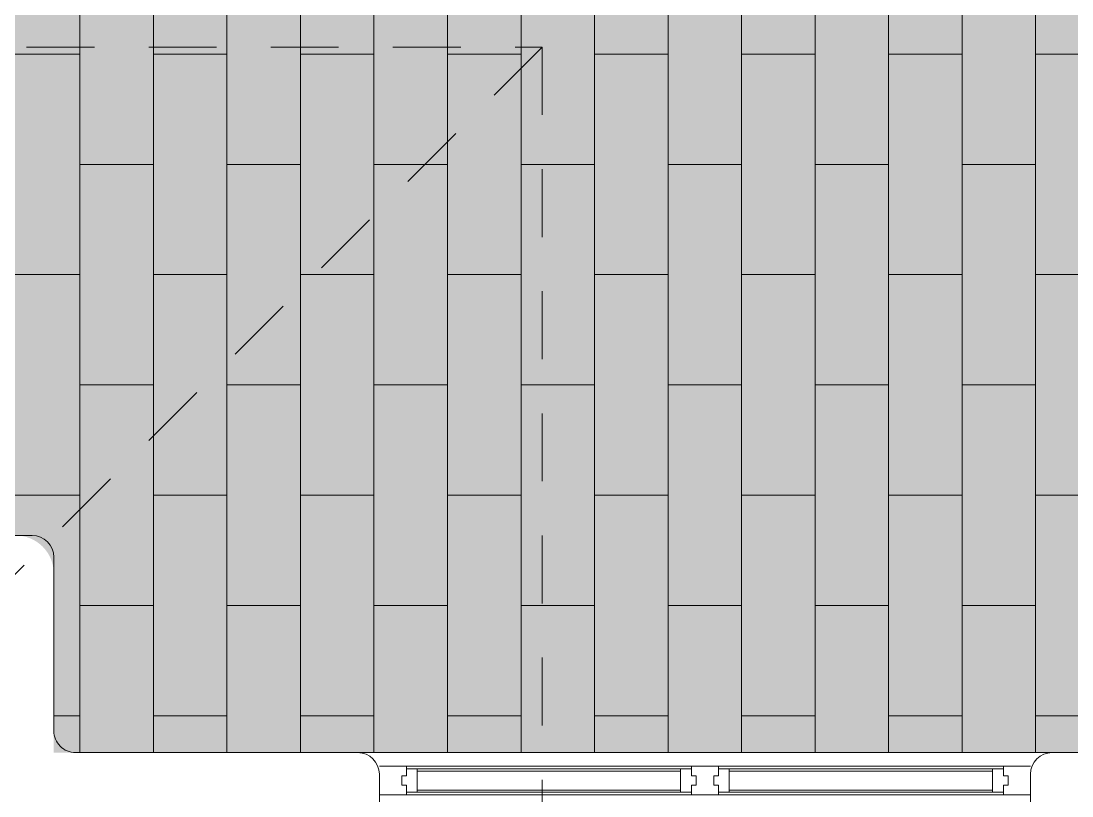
# Model space of a CAD drawing. Header units: metres. Extents: x 113 to 2416, y -346 to 476.
# Drawn here: x 127.307 to 129.244, y -158.688 to -157.26 of the extents above; entities that cross this region are included whole.
import ezdxf

# ---------------------------------------------------------------- set-up
doc = ezdxf.new("R2010")
doc.units = ezdxf.units.M
doc.linetypes.add('0', pattern=[0])
doc.linetypes.add('HIDDEN2', pattern=[0.1875, 0.125, -0.0625])
doc.layers.get('0').update_dxf_attribs({"color": 250, "linetype": '0', "lineweight": 20})
for name, color, linetype, lineweight in [('A-DOOR', 35, 'Continuous', 5), ('A-WALL', 250, 'Continuous', 20), ('baños', 140, 'Continuous', 0), ('SE-3', 253, 'Continuous', 5)]:
    doc.layers.add(name, color=color, linetype=linetype, lineweight=lineweight)
doc.layers.add('hatch piso', color=253, linetype='Continuous', lineweight=0, transparency=0.7)
doc.layers.add('Techos 1', color=7, linetype='HIDDEN2', lineweight=9, true_color=0x42391a)

# ---------------------------------------------------------------- blocks, each defined once
blk = doc.blocks.new('PL BASE 1N NASAS 09')
at = {"layer": 'A-DOOR', "color": 7}
blk.add_line((-112.5910712659959, -49.24971880325269), (-113.8710712337412, -49.2497188032527), dxfattribs=at)
at = {"layer": 'A-DOOR', "extrusion": (0, 0, -1)}
for p, q in [((-113.8310720061306, -49.27478895309502), (-112.6310720063145, -49.27478901048335)), ((-113.7897707743738, -49.29258426159304), (-113.7810720129106, -49.29258426152011)), ((-113.7897707743738, -49.29258426159304), (-113.7897707743738, -49.30998178451937)), ((-113.2473732415557, -49.29258426048489), (-113.2560720030189, -49.29258426041196)), ((-113.2473732415557, -49.29258426048489), (-113.2473732415557, -49.30998178341122)), ((-113.2147707708895, -49.29258426048489), (-113.2060720094263, -49.29258426041196)), ((-113.2147707708895, -49.29258426048489), (-113.2147707708895, -49.30998178341122)), ((-112.6723732378726, -49.29258425848207), (-112.6810719993358, -49.29258425840914)), ((-112.6723732378726, -49.29258425848207), (-112.6723732378726, -49.3099817814084)), ((-113.7897707743738, -49.30998178451937), (-113.7810720129106, -49.30998178444644)), ((-113.2473732415557, -49.30998178341122), (-113.2560720030189, -49.30998178333829)), ((-113.2147707708895, -49.30998178341122), (-113.2060720094263, -49.30998178333829)), ((-112.6723732378726, -49.3099817814084), (-112.6810719993358, -49.30998178133547)), ((-112.6310720063145, -49.3277770938459), (-113.8310720061306, -49.32777703645757))]:
    blk.add_line(p, q, dxfattribs=at)
at = {"layer": 'A-DOOR'}
for p, q in [((-113.7610720144402, -49.27978898115889), (-113.7810720131785, -49.2797889815776)), ((-113.7610720144402, -49.27978898115889), (-113.7610720133726, -49.32277706495352)), ((-113.7610720143434, -49.28368659244284), (-113.2760720015861, -49.28368659088736)), ((-113.7610720134694, -49.28368659244284), (-113.7610720134694, -49.31887942538963)), ((-113.2760720014893, -49.27978898005074), (-113.2760720025569, -49.32277706384536)), ((-113.2760720014893, -49.27978898005074), (-113.256072002751, -49.27978898046945)), ((-113.2760720024601, -49.28368659133469), (-113.2760720024601, -49.31887942428148)), ((-113.1860720109559, -49.27978898005074), (-113.2060720096942, -49.27978898046945)), ((-113.1860720109559, -49.27978898005074), (-113.1860720098883, -49.32277706384536)), ((-113.1860720108591, -49.28368659088736), (-112.701071997903, -49.28368658933187)), ((-113.1860720099851, -49.28368659133469), (-113.1860720099851, -49.31887942428148)), ((-112.7010719978062, -49.27978897804793), (-112.7010719988738, -49.32277706184255)), ((-112.7010719978062, -49.27978897804793), (-112.6810719990679, -49.27978897846663)), ((-112.701071998777, -49.28368658933187), (-112.701071998777, -49.31887942227866)), ((-113.7610720133726, -49.32277706495352), (-113.7810720131785, -49.32277706453481)), ((-113.2760720024601, -49.31887942383415), (-113.7610720134694, -49.31887942538963)), ((-113.2760720025569, -49.32277706384536), (-113.256072002751, -49.32277706342666)), ((-113.1860720098883, -49.32277706384536), (-113.2060720096942, -49.32277706342666)), ((-112.7010719987769, -49.31887942227866), (-113.1860720099851, -49.31887942383415)), ((-112.7010719988738, -49.32277706184255), (-112.6810719990679, -49.32277706142384))]:
    blk.add_line(p, q, dxfattribs=at)
at = {"layer": 'A-DOOR', "color": 9, "true_color": 0xc7c8ca}
for p, q in [((-113.7610720144402, -49.27978898115889), (-113.256072002751, -49.27978899997525)), ((-113.2060720096942, -49.27978900104183), (-112.7010719978062, -49.27978901985819)), ((-113.256072002751, -49.32277706339804), (-113.7610720133726, -49.32277706495352)), ((-112.7010719988738, -49.32277706184255), (-113.2060720096942, -49.32277706339804))]:
    blk.add_line(p, q, dxfattribs=at)
at = {"layer": 'A-DOOR', "extrusion": (0, 0, -1)}
for points in [[(113.7810720129106, -49.29258426159304), (113.7810720132832, -49.27478898289734), (113.8310720061306, -49.27478898289734)], [(113.2060720094263, -49.29258426048489), (113.2060720097989, -49.27478898178919), (113.2560720026463, -49.27478898178919)], [(113.2560720030189, -49.29258426048489), (113.2560720026463, -49.27478898178919), (113.2060720097989, -49.27478898178919)], [(112.6810719993358, -49.29258425848207), (112.6810719989632, -49.27478897978637), (112.6310720061158, -49.27478897978637)], [(113.8310720061306, -49.32777706625989), (113.7810720132832, -49.32777706625989), (113.7810720129106, -49.30998178451937)], [(113.2560720026463, -49.32777706515174), (113.2060720097989, -49.32777706515174), (113.2060720094263, -49.30998178341122)], [(113.2060720097989, -49.32777706515174), (113.2560720026463, -49.32777706515174), (113.2560720030189, -49.30998178341122)], [(112.6310720061158, -49.32777706314892), (112.6810719989632, -49.32777706314892), (112.6810719993358, -49.3099817814084)]]:
    blk.add_lwpolyline(points, dxfattribs=at)
at = {"layer": 'A-WALL'}
blk.add_lwpolyline([(-114.4310712337411, -53.44971880325274), (-114.4310712337411, -49.48971880325268, -0.4142135623730802), (-114.3910712337411, -49.44971880325268), (-113.8710712337412, -49.44971880325265, 0.4142135623730794), (-113.8310712337412, -49.40971880325265), (-113.8310712337412, -49.28971880325269, 0.414213562373095), (-113.8710712337412, -49.24971880325269), (-114.3910712337411, -49.24971880325269, -0.4142135623731346), (-114.4310712337411, -49.20971880325269), (-114.4310712337411, -48.88971880325386, 0.4142135623618917), (-114.4710712337396, -48.84971880325386), (-114.6810715550002, -48.84971880324583)], format="xyb", dxfattribs=at)
blk.add_lwpolyline([(-111.8310712337411, -50.10971880325266), (-111.8310712337412, -49.28971880325268, 0.4142135623730513), (-111.8710712337412, -49.24971880325269), (-112.5910712659959, -49.24971880325269, 0.414213562373095), (-112.6310712659959, -49.28971880325269), (-112.6310712659959, -49.40971880325265, 0.414213562373112), (-112.5910712659959, -49.44971880325265), (-112.0710712337412, -49.44971880325262, -0.4142135623730826), (-112.0310712337412, -49.48971880325261), (-112.0310712337411, -50.10971880325268, 0.4142135623729785), (-111.9910712337411, -50.14971880325267), (-111.8710712337411, -50.14971880325267, 0.4142135623731372)], format="xyb", close=True, dxfattribs=at)
at = {"layer": 'Techos 1'}
for p, q in [((-113.5310712337411, -47.94971880325273), (-117.6310712337414, -52.04971880325266)), ((-114.931071233741, -47.94971880325273), (-113.5310712337411, -47.94971880325273)), ((-113.5310712337411, -47.94971880325273), (-113.5310712337411, -56.1497188032528))]:
    blk.add_line(p, q, dxfattribs=at)
blk = doc.blocks.new('PL MUEBLES 1N NASAS 09')
at = {"layer": 'hatch piso'}
h = blk.add_hatch(dxfattribs=at)
h.set_pattern_fill('AR-BRSTD', color=256, scale=0.002, angle=-90.00000000000001)
h.set_pattern_definition([(270, (-8.745879547549919, 232.0100725299206), (0.1354836, -2.178742458197296e-17), []), (0, (-8.745879547549919, 232.0100725299206), (0.1354836, 0.2032), [0.1354836, -0.1354836])])
edge = h.paths.add_edge_path()
edge.add_line((62.33047333544064, 47.14807486002906), (63.23047333544037, 47.14807486002911))
edge.add_line((63.23047333544037, 47.14807486002911), (63.23047333544059, 48.44807486002907))
edge.add_line((63.23047333544059, 48.44807486002907), (56.53309564073618, 48.44807486002884))
edge.add_line((56.53309564073618, 48.44807486002884), (56.53309564073629, 48.27307486002911))
edge.add_line((56.53309564073629, 48.27307486002911), (56.38309564073631, 48.27307486002911))
edge.add_line((56.38309564073631, 48.27307486002911), (56.38309564073633, 48.45357486002917))
edge.add_line((56.38309564073633, 48.45357486002917), (54.58787718628311, 48.45357486002946))
edge.add_line((54.58787718628311, 48.45357486002946), (54.58787718628315, 46.94807486002907))
edge.add_line((54.58787718628315, 46.94807486002907), (55.82569395206997, 46.94807486002912))
edge.add_arc((55.87547333544112, 46.99728881121364), 0.07000000000002685, 180.0000000000116, 224.6727403341577, ccw=False)
edge.add_line((55.80547333544109, 46.99728881121362), (55.80547333544109, 47.10728881121358))
edge.add_arc((55.8754733354411, 47.10728881121359), 0.07000000000000739, 90.00000000001171, 180.0000000000116, ccw=False)
edge.add_line((55.87547333544109, 47.1772888112136), (55.9854733354411, 47.1772888112136))
edge.add_arc((55.98547333544109, 47.10728881121359), 0.07000000000000739, -1.1709744285326451e-11, 89.9999999999884, ccw=False)
edge.add_line((56.05547333544109, 47.10728881121358), (56.05547333544109, 46.99728881121362))
edge.add_arc((55.98547333544108, 46.9972888112136), 0.0700000000000145, -44.67274033409598, 1.750777300912887e-11, ccw=False)
edge.add_line((56.03525271881227, 46.94807486002915), (59.0256939700979, 46.94807486002929))
edge.add_arc((59.07547333674199, 46.99728882813308), 0.07000000000004498, 179.9999999999884, 224.6727598081308, ccw=False)
edge.add_line((59.00547333674194, 46.99728882813309), (59.00547333674194, 47.10728882813305))
edge.add_arc((59.07547333674194, 47.10728882813305), 0.06999999999999318, 90, 180, ccw=False)
edge.add_line((59.07547333674194, 47.17728882813304), (59.18547333674195, 47.17728882813304))
edge.add_arc((59.18547333674195, 47.10728882813305), 0.06999999999999318, 0, 90, ccw=False)
edge.add_line((59.25547333674194, 47.10728882813305), (59.25547333674194, 46.99728882813309))
edge.add_arc((59.18547333674189, 46.99728882813309), 0.07000000000005002, -90, 0, ccw=False)
edge.add_line((59.18547333674189, 46.92728882813304), (59.07547333674199, 46.92728882813304))
edge.add_arc((59.07547333674199, 46.99728882813307), 0.0700000000000287, 229.9947977251994, 270, ccw=False)
edge.add_line((59.03047333544123, 46.94366980275089), (59.03047333544112, 44.97199442516524))
edge.add_arc((59.07547333674192, 44.91837539978317), 0.0699999999999629, 89.9999999999884, 130.0052022748909, ccw=False)
edge.add_line((59.07547333674194, 44.98837539978314), (59.18547333674195, 44.98837539978314))
edge.add_arc((59.18547333674195, 44.91837539978314), 0.06999999999999318, 0, 90, ccw=False)
edge.add_line((59.25547333674194, 44.91837539978314), (59.25547333674194, 44.80837539978319))
edge.add_arc((59.18547333674189, 44.80837539978319), 0.07000000000005002, -90, 0, ccw=False)
edge.add_line((59.18547333674189, 44.73837539978314), (59.07547333674199, 44.73837539978314))
edge.add_arc((59.07547333674198, 44.80837539978323), 0.07000000000009265, 229.9947977250752, 270.0000000000116, ccw=False)
edge.add_line((59.03047333544106, 44.7547563744011), (59.03047333544089, 41.1719944251663))
edge.add_arc((59.07547333674065, 41.11837539978324), 0.07000000000005885, 90.00000000001751, 130.0052022737088, ccw=False)
edge.add_line((59.07547333674063, 41.1883753997833), (59.18547333674053, 41.1883753997833))
edge.add_arc((59.18547333674053, 41.11837539978325), 0.07000000000005002, 0, 90, ccw=False)
edge.add_line((59.25547333674058, 41.11837539978325), (59.25547333674058, 41.00837539978329))
edge.add_arc((59.18547333674059, 41.00837539978329), 0.06999999999999318, -90, 0, ccw=False)
edge.add_line((59.18547333674059, 40.9383753997833), (59.07547333674057, 40.9383753997833))
edge.add_arc((59.07547333674057, 41.00837539978329), 0.06999999999999318, 180, 270, ccw=False)
edge.add_line((59.00547333674058, 41.00837539978329), (59.00547333674058, 41.11837539978325))
edge.add_arc((59.07547333674064, 41.11837539978322), 0.07000000000005713, 149.8480530798668, 179.9999999999767, ccw=False)
edge.add_line((59.01494459063377, 41.15353604390046), (56.03909236191515, 41.15353604390057))
edge.add_arc((55.98547333544103, 41.10853604390083), 0.07000000000006618, 2.9103830456733704e-11, 40.005200884535725, ccw=False)
edge.add_line((56.05547333544109, 41.10853604390087), (56.05547333544109, 40.99853604390091))
edge.add_arc((55.9854733354411, 40.99853604390091), 0.06999999999999318, -90, 0, ccw=False)
edge.add_line((55.9854733354411, 40.92853604390092), (55.87547333544109, 40.92853604390092))
edge.add_arc((55.87547333544109, 40.99853604390091), 0.06999999999999318, 180, 270, ccw=False)
edge.add_line((55.80547333544109, 40.99853604390091), (55.80547333544109, 41.10853604390087))
edge.add_arc((55.87547333544116, 41.10853604390083), 0.07000000000006423, 139.9947991154644, 179.9999999999709, ccw=False)
edge.add_line((55.82185430896703, 41.15353604390057), (50.43629332391805, 41.15353604390077))
edge.add_arc((50.38267429744407, 41.10853604390091), 0.07000000000003498, -3.490185918053612e-11, 40.005200884686076, ccw=False)
edge.add_line((50.4526742974441, 41.10853604390087), (50.4526742974441, 40.99853604390091))
edge.add_arc((50.38267429744411, 40.99853604390091), 0.06999999999999318, -90, 0, ccw=False)
edge.add_line((50.38267429744411, 40.92853604390092), (50.2726742974441, 40.92853604390092))
edge.add_arc((50.2726742974441, 40.99853604390091), 0.06999999999999318, 180, 270, ccw=False)
edge.add_line((50.2026742974441, 40.99853604390091), (50.2026742974441, 41.10853604390087))
edge.add_arc((50.27267429744415, 41.10853604390086), 0.07000000000005002, 139.9947991152424, 179.9999999999942, ccw=False)
edge.add_line((50.21905527097022, 41.1535360439008), (46.43047333544075, 41.15353604390094))
edge.add_line((46.43047333544075, 41.15353604390094), (46.43047333544064, 40.95353604390095))
edge.add_line((46.43047333544064, 40.95353604390095), (44.33047333544016, 40.95353604390101))
edge.add_line((44.33047333544016, 40.95353604390101), (44.33047333544033, 39.35357486002907))
edge.add_line((44.33047333544033, 39.35357486002907), (47.83047333544033, 39.35357486002907))
edge.add_line((47.83047333544033, 39.35357486002907), (47.83047333544062, 38.95357486002915))
edge.add_line((47.83047333544062, 38.95357486002915), (62.33047333543995, 38.95357486002904))
edge.add_line((62.33047333543995, 38.95357486002904), (62.33047333544064, 47.14807486002906))
at = {"layer": 'baños'}
blk.add_blockref('PL BASE 1N NASAS 09', (162.2615445691817, 88.20329366328178), dxfattribs=at)

msp = doc.modelspace()

# ---------------------------------------------------------------- hatches: boundary and pattern name
at = {"layer": 'SE-3', "true_color": 0xffc78f, "transparency": 33554483}
h = msp.add_hatch(color=31, dxfattribs=at)
h.dxf.hatch_style = 1
edge = h.paths.add_edge_path()
edge.add_line((138.7670649740977, -150.4530876958267), (138.7670649740977, -150.5630876958266))
edge.add_arc((138.6970649740977, -150.5630876958267), 0.07000000000005002, -90.00000000002319, 2.319211489520967e-11, ccw=False)
edge.add_line((138.6970649740976, -150.6330876958267), (138.567064972797, -150.6301697347639))
edge.add_line((138.567064972797, -150.6301697347639), (138.5670649727969, -152.5859214323599))
edge.add_line((138.5670649727969, -152.5859214323599), (138.6970649740976, -152.5830034712971))
edge.add_arc((138.6897487256047, -152.6603197197901), 0.07766163643035366, 5.405663785709692, 84.59433621435488, ccw=False)
edge.add_line((138.7670649740977, -152.653003471297), (138.7670649740977, -152.763003471297))
edge.add_arc((138.6901307547507, -152.75606925195), 0.0772460840722058, 275.1502551374534, 354.84974486252366, ccw=False)
edge.add_line((138.6970649740976, -152.8330034712971), (138.5898052284228, -152.8330034712971))
edge.add_arc((138.5821873157356, -152.8023027259562), 0.03163176185726354, 241.4402714144968, 283.93559901357173, ccw=False)
edge.add_line((138.5670649727968, -152.8300855102342), (138.5670649727966, -156.3860083653048))
edge.add_line((138.5670649727966, -156.3860083653048), (138.6970649740963, -156.3830904042423))
edge.add_arc((138.6900994282356, -156.4600559501031), 0.07728010144141455, 5.171302059573293, 84.82869794051447, ccw=False)
edge.add_line((138.7670649740963, -156.4530904042423), (138.7670649740963, -156.5630904042423))
edge.add_arc((138.6970649740963, -156.5630904042423), 0.06999999999999318, 269.9999999999535, 359.9999999999535, ccw=False)
edge.add_line((138.6970649740963, -156.6330904042423), (138.5870649740963, -156.6330904042423))
edge.add_arc((138.5976229570193, -156.5525324213193), 0.08124690527041953, 187.4666657375544, 262.5333342625475, ccw=False)
edge.add_line((138.5170649740963, -156.5630904042424), (138.5170649740963, -156.4530904042423))
edge.add_arc((138.5870649740963, -156.4530904042423), 0.06999999999993634, 140.4428934203772, 180.0000000000233, ccw=False)
edge.add_line((138.5330956585257, -156.4085111155889), (135.5756839992709, -156.4080904042422))
edge.add_arc((135.5220649727939, -156.4530904042429), 0.07000000000288555, 4.653202267945744e-10, 40.00520088368472, ccw=False)
edge.add_line((135.5920649727968, -156.4530904042423), (135.5920649727968, -156.5630904042424))
edge.add_arc((135.5220649727968, -156.5630904042423), 0.06999999999999318, 269.99999999997675, 359.9999999999535, ccw=False)
edge.add_line((135.5220649727968, -156.6330904042423), (135.4120649727969, -156.6330904042423))
edge.add_arc((135.4120649727969, -156.5630904042422), 0.07000000000005002, 180.0000000001163, 269.9999999999535, ccw=False)
edge.add_line((135.3420649727968, -156.5630904042424), (135.3420649727968, -156.4530904042423))
edge.add_arc((135.4120649727972, -156.4530904042424), 0.07000000000033424, 139.9947991150779, 179.9999999999302, ccw=False)
edge.add_line((135.3584459463231, -156.4080904042422), (129.9728849612737, -156.408090404242))
edge.add_arc((129.9192659347976, -156.4530904042427), 0.07000000000219589, 2.559090717113577e-10, 40.005200884097576, ccw=False)
edge.add_line((129.9892659347998, -156.4530904042423), (129.9892659347998, -156.5630904042423))
edge.add_arc((129.9192659347998, -156.5630904042422), 0.07000000000005002, 270.00000000002325, 359.99999999993025, ccw=False)
edge.add_line((129.9192659347998, -156.6330904042423), (129.8092659347999, -156.6330904042423))
edge.add_arc((129.8092659347999, -156.5630904042422), 0.0700000000000216, 180.000000000093, 269.99999999997675, ccw=False)
edge.add_line((129.7392659347998, -156.5630904042424), (129.7392659347998, -156.4530904042423))
edge.add_arc((129.8092659348002, -156.4530904042424), 0.07000000000033424, 139.9947991148306, 179.9999999999302, ccw=False)
edge.add_line((129.7556469083264, -156.4080904042419), (125.9670649727965, -156.4080904042418))
edge.add_line((125.9670649727965, -156.4080904042418), (125.9670649727964, -156.5680904042423))
edge.add_arc((125.9270649727964, -156.5680904042423), 0.03999999999999204, -90.0000000001425, 0, ccw=False)
edge.add_line((125.9270649727963, -156.6080904042423), (125.8970649727964, -156.6080904042423))
edge.add_line((125.8970649727964, -156.6080904042423), (123.9170649727959, -156.6080904042422))
edge.add_arc((123.9170649727959, -156.6580904042422), 0.04999999999998295, 90, 180)
edge.add_line((123.8670649727959, -156.6580904042422), (123.8670649727959, -158.1580515881141))
edge.add_arc((123.9170649727958, -158.1580515881143), 0.04999999999984084, 179.9999999998046, 270.0000000000651)
edge.add_line((123.9170649727958, -158.2080515881141), (127.2970649727964, -158.2080515881141))
edge.add_arc((127.2970649727964, -158.2780515881141), 0.06999999999996476, -4.661160346586257e-11, 90.00000000002319, ccw=False)
edge.add_line((127.3670649727964, -158.2780515881141), (127.3670649727964, -158.6080515881141))
edge.add_line((127.3670649727964, -158.6080515881141), (129.8970649727962, -158.6080515881141))
edge.add_line((129.8970649727962, -158.6080515881141), (141.7970649727958, -158.6080515881142))
edge.add_arc((141.7970649727958, -158.5380515881142), 0.06999999999999318, 270, 360)
edge.add_line((141.8670649727958, -158.5380515881142), (141.8670649727965, -150.4480515881141))
edge.add_arc((141.9154869777542, -150.4515400967901), 0.04854750515631925, 89.62906660924722, 175.8793096474475, ccw=False)
edge.add_line((141.9158012725428, -150.4029936090109), (142.7270649727961, -150.4080515881141))
edge.add_arc((142.7270649727961, -150.3680515881141), 0.03999999999996362, 270, 359.9999999999592)
edge.add_line((142.7670649727961, -150.3680515881142), (142.7670649727963, -149.1480515881136))
edge.add_arc((142.7270649727963, -149.1480515881137), 0.03999999999999204, 8.142219984548223e-11, 89.99999999877866)
edge.add_line((142.7270649727972, -149.1080515881137), (141.6470649728039, -149.1080515881141))
edge.add_line((141.6470649728039, -149.1080515881141), (135.9166311710751, -149.108051588114))
edge.add_line((135.9166311710751, -149.108051588114), (135.9170872780922, -148.5080515881138))
edge.add_line((135.9170872780922, -148.5080515881138), (134.1170650019972, -148.5080515881145))
edge.add_line((134.1170650019972, -148.5080515881145), (134.1170650019973, -150.5680515881141))
edge.add_arc((134.0770650019973, -150.5680515881141), 0.04000000000002046, -90, 8.139977580867708e-11, ccw=False)
edge.add_line((134.0770650019973, -150.6080515881142), (135.3578156492979, -150.6080515881141))
edge.add_arc((135.4114649727969, -150.5630877127461), 0.07000000000011974, 180.0000000000698, 219.966610026027, ccw=False)
edge.add_line((135.3414649727968, -150.5630877127462), (135.3414649727968, -150.4530877127462))
edge.add_line((135.3414649727968, -150.4530877127462), (135.3578762848281, -150.408051588115))
edge.add_arc((135.4114649727969, -150.4530877127461), 0.07000000000003265, 90, 139.9561864307762, ccw=False)
edge.add_line((135.4114649727969, -150.3830877127461), (135.5214649727968, -150.3830877127461))
edge.add_arc((135.5214649727968, -150.4530877127461), 0.0700000000000216, 0.8566327745862736, 89.99999999997681, ccw=False)
edge.add_line((135.5914571492432, -150.4520411773688), (135.5914649727968, -150.5630877127461))
edge.add_arc((135.5380607346533, -150.5661000217497), 0.05348912653261866, -51.65605979924561, 3.2283935895642912, ccw=False)
edge.add_line((135.571244356168, -150.6080515881137), (138.5334459618235, -150.6080515881136))
edge.add_arc((138.58684230383, -150.5631326786394), 0.06977734423167939, 179.9630635770471, 220.0717447747377, ccw=False)
edge.add_line((138.5170649740977, -150.5630876958267), (138.5170649740977, -150.4530876958266))
edge.add_line((138.5170649740977, -150.4530876958266), (138.5334762719098, -150.408051588115))
edge.add_arc((138.5870649740976, -150.4530876958266), 0.06999999999987411, 89.99999999990689, 139.9562045206926, ccw=False)
edge.add_line((138.5870649740978, -150.3830876958267), (138.6970649740977, -150.3830876958267))
edge.add_arc((138.6970649740977, -150.4530876958267), 0.06999999999999318, 0, 90, ccw=False)

# ---------------------------------------------------------------- block references
msp.add_blockref('PL MUEBLES 1N NASAS 09', (79.53659163735574, -197.5616264481432))

doc.saveas('drawing.dxf')
